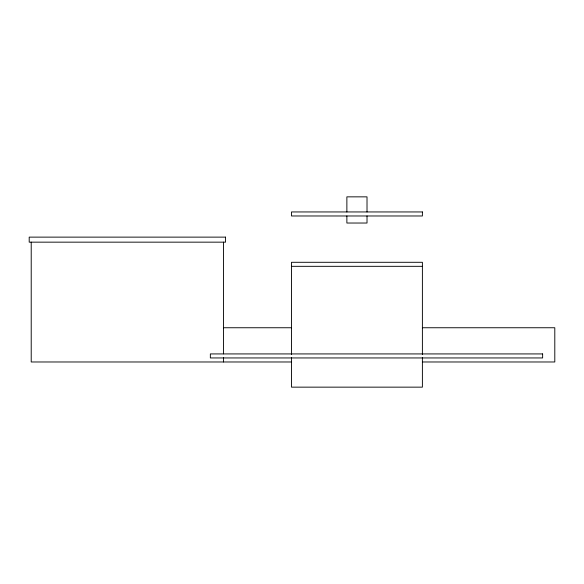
<?xml version="1.0" encoding="UTF-8"?>
<svg xmlns="http://www.w3.org/2000/svg" width="584" height="584" viewBox="0 0 584 584"><rect width="100%" height="100%" fill="white"/><g stroke="black" fill="none" stroke-linecap="round" stroke-linejoin="round"><path stroke-width="0.88" d="M291.496 266.326L422.393 266.326M223.533 327.748L291.496 327.748M422.393 327.748L554.8 327.748L554.8 361.978L422.393 361.978M291.496 361.978L31.215 361.978L31.215 242.156M422.393 354.444L422.393 262.296L291.496 262.296L291.496 354.444M422.393 357.474L422.393 387.148L291.496 387.148L291.496 357.474M367.015 211.948L367.015 196.852L346.874 196.852L346.874 211.948M367.015 215.978L367.015 223.03L346.874 223.03L346.874 215.978M223.533 242.156L223.533 353.868M223.533 357.437L223.533 361.978M422.393 211.948L291.496 211.948L291.496 215.978L422.393 215.978L422.393 211.948M225.548 237.126L29.2 237.126L29.2 242.156L225.548 242.156L225.548 237.126M542.631 353.926L210.349 353.926L210.349 357.948L542.631 357.948L542.631 353.926"/></g></svg>
